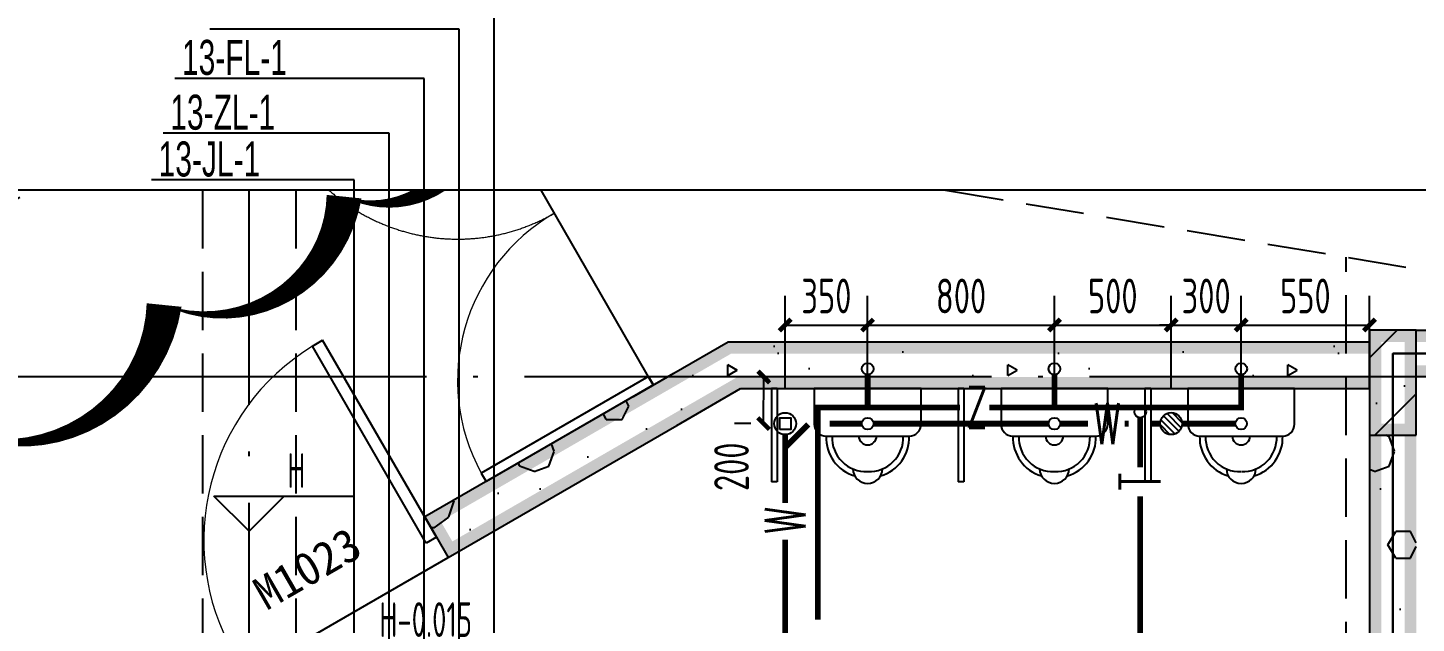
# Model space of a CAD drawing. Extents: x 175123 to 260190, y 15257 to 44959.
# Drawn here: x 235576 to 241524, y 39015 to 41567 of the extents above; entities that cross this region are included whole.
import ezdxf
from ezdxf.enums import TextEntityAlignment as Align
from ezdxf.xclip import XClip

# ---------------------------------------------------------------- set-up
doc = ezdxf.new("R2010")
doc.units = 0
doc.header["$LTSCALE"] = 1000
doc.header["$MEASUREMENT"] = 0
doc.header["$XCLIPFRAME"] = 2
for name, pattern in [('13#结构梁$0$DASH', [0.35, 0.25, -0.1]), ('13#结构梁$0$X-104 13#平面$0$DOTE', [2.42, 2, -0.2, 0.02, -0.2]), ('X-104 13#平面$0$DOTE', [2.42, 2, -0.2, 0.02, -0.2])]:
    doc.linetypes.add(name, pattern=pattern)
for name, color, linetype in [('01-标注_标高', 200, 'Continuous'), ('02-TEXT_门窗', 151, 'Continuous'), ('13#结构梁$0$s-beam', 4, '13#结构梁$0$DASH'), ('13#结构梁$0$X-104 13#平面$0$A_AXIS-轴线', 36, '13#结构梁$0$X-104 13#平面$0$DOTE'), ('AXIS_TEXT', 7, 'Continuous'), ('DIM_中水', 3, 'Continuous'), ('DIM_喷淋', 3, 'Continuous'), ('DIM_废水', 3, 'Continuous'), ('DIM_污水', 3, 'Continuous'), ('DIM_给水', 3, 'Continuous'), ('EQUIP_地漏', 7, 'Continuous'), ('EQUIP_污水', 7, 'Continuous'), ('PIPE-中水', 122, 'Continuous'), ('PIPE-污水', 2, 'Continuous'), ('PIPE-通气', 30, 'Continuous'), ('PUB_WALL', 9, 'Continuous'), ('TEXT_中水', 7, 'Continuous'), ('TEXT_污水', 7, 'Continuous'), ('TEXT_通气', 7, 'Continuous'), ('TWT_DIM', 3, 'Continuous'), ('VPIPE-中水', 122, 'TG_Z'), ('VPIPE-通气', 3, 'Continuous'), ('X-104 13#平面$0$A-C_门', 150, 'Continuous'), ('X-104 13#平面$0$A-I_卫-隔断', 214, 'Continuous'), ('X-104 13#平面$0$A_AXIS-轴线', 36, 'X-104 13#平面$0$DOTE'), ('X-104 13#平面$1$05-填充_天正', 26, 'Continuous'), ('X-104 13#平面$1$A_STR-砌块墙', 121, 'Continuous'), ('X-104 13#平面$1$A_STR-砼柱', 51, 'Continuous'), ('图层1', 7, 'Continuous')]:
    doc.layers.add(name, color=color, linetype=linetype)
doc.layers.add('X-104 13#平面$0$000套内', color=226, linetype='Continuous', lineweight=30, plot=False)
doc.layers.add('X-104 13#平面$0$DIM_MODI', color=6, linetype='Continuous', plot=False)
doc.styles.add('_TCH_DIM', font='ros1.shx', dxfattribs={"bigfont": 'jd.shx'})
doc.styles.add('_TCH_DIM_T3', font='ROS1', dxfattribs={"width": 0.8, "bigfont": 'JD'})
doc.styles.add('_TCH_WINDOW', font='STXIHEI.TTF')
doc.styles.add('_TWT_PIPETEXT', font='SIMPLEX', dxfattribs={"width": 0.8, "height": 3.5, "bigfont": 'HZTXT'})
doc.styles.add('_TWT_SERIAL', font='ros.shx', dxfattribs={"width": 0.8, "height": 3.5, "bigfont": 'jd.shx'})
doc.styles.add('COMPLEX', font='COMPLEX')
doc.styles.add('TG_LINETYPE', font='SIMPLEX', dxfattribs={"width": 0.8, "height": 3, "bigfont": 'HZTXT'})
doc.styles.add('图签信息$0$华文细黑', font='STXIHEI.TTF', dxfattribs={"height": 10})
doc.linetypes.add('TG_Z', pattern='A,2,-0.3,["Z",TG_LINETYPE,S=0.1,R=0,X=-0.23,Y=-0.15],0', length=2.3)
doc.dimstyles.new('_TWT_ARCH&&50', dxfattribs={"dimtxt": 148.75, "dimasz": 50, "dimexe": 125, "dimexo": 150, "dimgap": 50, "dimtad": 1, "dimdec": 0, "dimzin": 0, "dimdsep": 46, "dimtxsty": '_TCH_DIM_T3', "dimblk": 'ARCHTICK', "dimcen": 0.09, "dimclrt": 7, "dimazin": 2, "dimtfac": 1, "dimtdec": 0, "dimtix": 1, "dimtmove": 2, "dimatfit": 3, "dimfxl": 0, "dimtolj": 1, "dimtzin": 0, "dimarcsym": 0})
pattern_1 = [(0, (354, -366), (600, 1200), [0, -1200]), (0, (-348, -528), (600, 1200), [0, -1200]), (0, (42, -540), (600, 1200), [0, -1200]), (0, (468, -186), (600, 1200), [0, -1200]), (0, (-30, -600), (600, 1200), [0, -1200]), (0, (588, 570), (600, 1200), [0, -1200]), (0, (222, 474), (600, 1200), [0, -1200]), (0, (414, 324), (600, 1200), [0, -1200]), (0, (-564, 300), (600, 1200), [0, -1200]), (0, (24, 246), (600, 1200), [0, -1200]), (0, (-204, -60), (600, 1200), [0, -1200]), (0, (-192, -510), (600, 1200), [0, -1200]), (0, (258, -558), (600, 1200), [0, -1200]), (0, (588, -30), (600, 1200), [0, -1200]), (0, (-534, -216), (600, 1200), [0, -1200]), (0, (-432, -12), (600, 1200), [0, -1200]), (0, (36, -96), (600, 1200), [0, -1200]), (0, (-132, -270), (600, 1200), [0, -1200]), (0, (-228, 126), (600, 1200), [0, -1200]), (0, (-78, 576), (600, 1200), [0, -1200]), (0, (-486, -468), (600, 1200), [0, -1200]), (0, (174, 330), (600, 1200), [0, -1200]), (0, (-384, 348), (600, 1200), [0, -1200]), (0, (-480, 504), (600, 1200), [0, -1200]), (130.601294, (514.286, 194.286), (-2999.999967, 3600.000016), [52.683, -22074.222]), (18.43495, (428.57, 217.14), (3000, 1200), [54.21, -7535.256]), (90, (428.6, 165.7), (600, 1200), [51.429, -2348.571]), (161.56505, (480, 148.57), (-3000, 1199.9999), [54.21, -7535.256]), (53.1301, (480, 148.57), (600, 1200), [57.143, -5942.857]), (135, (525.7, -462.86), (-600, 1200), [48.487, -3345.625]), (45, (457.14, -462.86), (600, 1200), [48.487, -3345.625]), (135, (491.43, -497.14), (-600, 1200), [48.487, -3345.625]), (45, (491.43, -497.14), (600, 1200), [48.487, -3345.625]), (116.565, (-51.4, 342.9), (-0.0001, 2400), [63.888, -1277.753]), (180, (-80, 400), (-600, 1200), [68.571, -1131.428]), (63.435, (-177.1, 342.9), (5e-06, 2400), [63.888, -1277.753]), (116.565, (-148.6, 285.7), (-0.0001, 2400), [63.888, -1277.753]), (0, (-148.6, 285.7), (600, 1200), [68.571, -1131.428]), (63.435, (-80, 285.7), (5e-06, 2400), [63.888, -1277.753]), (107.10273, (400, -62.857), (-1799.999931, 6000.00001), [77.723, -32565.805]), (143.97263, (377.14, 11.43), (-11399.999855, 8399.99999), [77.723, -16244.04]), (180, (314.3, 57.1), (-600, 1200), [74.286, -1125.714]), (36.02737, (177.14, 11.43), (11399.999916, 8399.99991), [77.723, -16244.04]), (71.56505, (154.29, -57.14), (1800, 6000), [72.28, -7517.186]), (107.10273, (177.143, -131.43), (-1799.999931, 6000.00001), [77.723, -32565.805]), (143.97263, (240, -177.14), (-11399.999855, 8399.99999), [77.723, -16244.04]), (0, (240, -177.1), (600, 1200), [74.286, -1125.714]), (36.02737, (314.29, -177.14), (11399.999916, 8399.99991), [77.723, -16244.04]), (71.56505, (377.14, -131.43), (1800, 6000), [72.28, -7517.186]), (150.25512, (411.43, 497.14), (-1800, 1199.99999), [46.07, -9628.639]), (90, (371.4, 474.3), (600, 1200), [45.714, -2354.285]), (29.74488, (371.43, 474.29), (1800, 1200), [46.07, -9628.639]), (116.565, (131.4, -354.3), (-0.0001, 2400), [63.888, -1277.753]), (168.69007, (102.86, -297.14), (-5400, 1199.99997), [58.275, -12179.371]), (41.185925, (0, -325.714), (14999.99991, 13199.999885), [60.744, -25451.604]), (90, (0, -382.86), (600, 1200), [57.143, -2342.857]), (138.814074, (45.714, -422.857), (-14999.999733, 13200.000084), [60.744, -25451.604]), (16.699244, (45.714, -422.857), (19799.99985, 5999.999937), [59.659, -24997.075]), (60.945396, (102.86, -405.714), (600, 1199.99999), [58.832, -24650.679]), (109.983106, (-371.43, 148.57), (-3000.00001, 8399.999978), [66.884, -28024.395]), (155.556045, (-394.286, 211.43), (-7800.00003, 3599.999925), [69.046, -28930.263]), (24.443955, (-520, 211.43), (7800.000004, 3599.999983), [69.046, -28930.263]), (70.016893, (-542.857, 148.57), (3000.00001, 8399.99998), [66.884, -28024.395]), (109.983106, (-520, 85.714), (-3000.00001, 8399.999978), [66.884, -28024.395]), (160.01689, (-457.14, 62.86), (-3000, 1199.99995), [66.884, -13978.755]), (19.98311, (-457.14, 62.86), (2999.99998, 1200), [66.884, -13978.755]), (70.016893, (-394.286, 85.714), (3000.00001, 8399.99998), [66.884, -28024.395]), (122.00538, (74.29, 40), (-600.00008, 1199.99994), [53.908, -11266.868]), (18.43495, (-5.71, 68.57), (3000, 1200), [54.21, -7535.256]), (90, (-5.7, 17.14), (600, 1200), [51.429, -2348.571]), (161.56505, (45.71, 0), (-3000, 1199.9999), [54.21, -7535.256]), (54.46232, (45.714, 0), (4199.999994, 5999.99999), [49.156, -20596.423]), (116.565, (-274.3, -251.4), (-0.0001, 2400), [63.888, -1277.753]), (180, (-302.9, -194.3), (-600, 1200), [62.857, -1137.143]), (59.03624, (-400, -251.43), (600, 1199.99999), [66.64, -13927.644]), (120.96376, (-365.71, -308.57), (-600.00008, 1199.99994), [66.64, -13927.644]), (0, (-365.7, -308.6), (600, 1200), [62.857, -1137.143]), (63.435, (-302.9, -308.6), (5e-06, 2400), [63.888, -1277.753])]

# ---------------------------------------------------------------- blocks, each defined once
blk = doc.blocks.new('X-104 13#平面')
at = {"layer": 'PUB_WALL'}
for points in [[(53500, 80600), (53500, 80550), (55600, 80550), (55550, 80600)], [(50319.4, 80415.8), (50551.9, 80550), (50565.3, 80500), (50301.1, 80347.5)], [(53300, 80500), (53300, 80550), (50551.9, 80550), (50565.3, 80500)], [(53500, 80450), (53500, 80400), (55650, 80400), (55650, 80450)], [(50146.2, 80315.8), (50319.4, 80415.8), (50301.1, 80347.5), (50214.5, 80297.5)], [(50332.8, 80192.5), (50605.5, 80350), (50592.1, 80400), (50307.8, 80235.8)], [(53300, 80350), (53300, 80400), (50592.1, 80400), (50605.5, 80350)], [(50146.2, 80315.8), (49252.6, 79799.9), (49320.9, 79781.6), (50214.5, 80297.5)], [(49352.6, 79626.6), (50332.8, 80192.5), (50307.8, 80235.8), (49370.9, 79694.9)], [(53300, 78040), (53350, 78040), (53350, 80150), (53300, 80150)], [(53450, 78040), (53500, 78040), (53500, 80150), (53450, 80150)], [(49252.6, 79799.9), (49352.6, 79626.6), (49370.9, 79694.9), (49320.9, 79781.6)]]:
    blk.add_hatch(color=0, dxfattribs=at).paths.add_polyline_path(points)
at = {"layer": 'X-104 13#平面$1$05-填充_天正'}
h = blk.add_hatch(dxfattribs=at)
h.set_pattern_fill('钢筋混凝土', color=0, scale=100, style=0)
h.set_pattern_definition([(45, (0, 0), (-176.7767, 176.7767), []), (50, (0, 0), (717.2602, -62.752), [75, -825]), (355, (0, 0), (-138.7513, 752.192), [60, -660]), (100.4514, (59.8, -5.2), (578.5094, 689.4395), [63.74, -701.142]), (46.1842, (0, 200), (1067.241, -165.519), [112.5, -1237.5]), (96.6356, (88.9, 186.2), (934.663, 974.118), [95.61, -1051.713]), (351.1842, (0, 200), (934.662, 974.119), [90, -990]), (21, (100, 150), (596.907, -402.619), [75, -825]), (326, (100, 150), (243.3153, 725.15), [60, -660]), (71.4514, (149.74, 116.45), (840.2226, 322.5305), [63.74, -701.142]), (37.5, (0, 0), (12.15986, 332.89385), [0, -652, 0, -670, 0, -662.5]), (7.5, (0, 0), (263.0695, 394.4117), [0, -382, 0, -637, 0, -252.5]), (327.5, (-223, 0), (533.8224, -22.5549), [0, -250, 0, -780, 0, -1035]), (317.5, (-323, 0), (583.1862, 100.105), [0, -325, 0, -518, 0, -735])])
h.paths.add_polyline_path([(53300, 80150), (53500, 80150), (53500, 80600), (53300, 80600)])
h = blk.add_hatch(dxfattribs=at)
h.set_pattern_fill('加气混凝土', color=0, scale=100, style=0)
h.set_pattern_definition(pattern_1)
h.paths.add_polyline_path([(53500, 80600), (53500, 80400), (55650, 80400), (55650, 80533.3), (55600, 80550), (55550, 80600)])
h = blk.add_hatch(dxfattribs=at)
h.set_pattern_fill('加气混凝土', color=0, scale=100, style=0)
h.set_pattern_definition(pattern_1)
h.paths.add_polyline_path([(50266.1, 80308), (50332.8, 80192.5), (50605.5, 80350), (50551.9, 80550), (50319.4, 80415.8), (50301.1, 80347.5)])
h = blk.add_hatch(dxfattribs=at)
h.set_pattern_fill('加气混凝土', color=0, scale=100, style=0)
h.set_pattern_definition(pattern_1)
h.paths.add_polyline_path([(53300, 80350), (53300, 80550), (50551.9, 80550), (50605.5, 80350)])
h = blk.add_hatch(dxfattribs=at)
h.set_pattern_fill('加气混凝土', color=0, scale=100, style=0)
h.set_pattern_definition(pattern_1)
h.paths.add_polyline_path([(50301.1, 80347.5), (50319.4, 80415.8), (50146.2, 80315.8), (50214.5, 80297.5), (50266.1, 80308)])
h = blk.add_hatch(dxfattribs=at)
h.set_pattern_fill('加气混凝土', color=0, scale=100, style=0)
h.set_pattern_definition(pattern_1)
h.paths.add_polyline_path([(50214.5, 80297.5), (50146.2, 80315.8), (49252.6, 79799.9), (49352.6, 79626.6), (50332.8, 80192.5), (50266.1, 80308)])
h = blk.add_hatch(dxfattribs=at)
h.set_pattern_fill('加气混凝土', color=0, scale=100, style=0)
h.set_pattern_definition(pattern_1)
h.paths.add_polyline_path([(53300, 78040), (53500, 78040), (53500, 80150), (53300, 80150)])
at = {"layer": 'X-104 13#平面$1$A_STR-砼柱'}
for points in [[(53500, 80600), (53300, 80600), (53350, 80550), (53450, 80550)], [(53300, 80600), (53300, 80150), (53350, 80200), (53350, 80550)], [(53500, 80150), (53500, 80600), (53450, 80550), (53450, 80200)], [(53300, 80150), (53500, 80150), (53450, 80200), (53350, 80200)]]:
    blk.add_hatch(color=0, dxfattribs=at).paths.add_polyline_path(points)
at = {"color": 0}
for p, q in [((48771.8, 80532.6), (48815.1, 80557.6)), ((49302.6, 79713.2), (48815.1, 80557.6)), ((49259.3, 79688.2), (48771.8, 80532.6)), ((50211.5, 80402.6), (49493.8, 79988.2)), ((50232.8, 80365.8), (49515.1, 79951.4)), ((50232.8, 80365.8), (50211.5, 80402.6)), ((51378.6, 80350), (50921.4, 80350)), ((50921.4, 80350), (50921.4, 80197.6)), ((51378.6, 80197.6), (51378.6, 80350)), ((52178.6, 80350), (51721.4, 80350)), ((51721.4, 80350), (51721.4, 80197.6)), ((52178.6, 80197.6), (52178.6, 80350)), ((52978.6, 80350), (52521.4, 80350)), ((52521.4, 80350), (52521.4, 80197.6)), ((52978.6, 80197.6), (52978.6, 80350)), ((50972.2, 80146.8), (51327.8, 80146.8)), ((51772.2, 80146.8), (52127.8, 80146.8)), ((52572.2, 80146.8), (52927.8, 80146.8)), ((49493.8, 79988.2), (49515.1, 79951.4)), ((49302.6, 79713.2), (49259.3, 79688.2))]:
    blk.add_line(p, q, dxfattribs=at)
blk.add_lwpolyline([(48867.1, 82731.3), (50231.8, 80363)], dxfattribs=at)
for centre, radius, start, end in [((50972.2, 80197.6), 50.8, 180, 270), ((51327.8, 80197.6), 50.8, 270, 0), ((51772.2, 80197.6), 50.8, 180, 270), ((52127.8, 80197.6), 50.8, 270, 0), ((52572.2, 80197.6), 50.8, 180, 270), ((52927.8, 80197.6), 50.8, 270, 0), ((51143.7, 80140.5), 171.6, 177.8789, 253.39312), ((51143.7, 80140.5), 146.2, 177.8789, 272.1211), ((51150, 80146.8), 38.1, 180, 0), ((51156.4, 80140.5), 146.2, 267.8789, 2.1211), ((51156.4, 80140.5), 171.6, 286.60688, 2.1211), ((51943.7, 80140.5), 171.6, 177.8789, 253.39312), ((51943.7, 80140.5), 146.2, 177.8789, 272.1211), ((51950, 80146.8), 38.1, 180, 0), ((51956.4, 80140.5), 146.2, 267.8789, 2.1211), ((51956.4, 80140.5), 171.6, 286.60688, 2.1211), ((52743.7, 80140.5), 171.6, 177.8789, 253.39312), ((52743.7, 80140.5), 146.2, 177.8789, 272.1211), ((52750, 80146.8), 38.1, 180, 0), ((52756.4, 80140.5), 146.2, 267.8789, 2.1211), ((52756.4, 80140.5), 171.6, 286.60688, 2.1211), ((51150, 80007.1), 63.5, 181.07073, 358.92927), ((51950, 80007.1), 63.5, 181.07073, 358.92927), ((52750, 80007.1), 63.5, 181.07073, 358.92927)]:
    blk.add_arc(centre, radius, start, end, dxfattribs=at)
at = {"color": 0, "lineweight": 13}
for centre, major_axis, start_param, end_param in [((49393.4, 81819.6), (586, 586), 2.905437, 4.45059), ((50222.2, 80384.2), (586, 586), 1.308997, 2.854149), ((49281, 79700.7), (-689.4, 689.4), -0.236156, 1.308997)]:
    blk.add_ellipse(centre, major_axis=major_axis, ratio=1, start_param=start_param, end_param=end_param, dxfattribs=at)
at = {"layer": '13#结构梁$0$s-beam', "color": 0}
for p, q in [((49011.6, 82017.5), (57300, 80636.1)), ((48800, 81647.2), (57300, 80230.6)), ((40156.3, 76999.5), (48200, 81557.6)), ((48300, 81499.9), (48300, 77099.9)), ((48700, 81499.9), (48700, 77099.9)), ((53200, 71400), (53200, 80913.9))]:
    blk.add_line(p, q, dxfattribs=at)
at = {"layer": '13#结构梁$0$X-104 13#平面$0$A_AXIS-轴线', "color": 0, "linetype": '13#结构梁$0$X-104 13#平面$0$DOTE'}
for p, q in [((48500, 54999), (48500, 89020.3)), ((60408.4, 80400), (-2925, 80400))]:
    blk.add_line(p, q, dxfattribs=at)
at = {"layer": 'X-104 13#平面$0$000套内', "color": 0}
blk.add_lwpolyline([(4100, 77750), (4100, 68700), (-750, 68700), (-750, 59850), (21950, 59850), (21950, 61450), (58250, 61450), (58250, 71300), (48400, 71300), (48400, 73450), (53400, 73450), (53400, 80500), (58250, 80500), (58250, 81290.1), (53289, 85452.6), (37950, 76613.3), (37950, 72450), (12454.9, 72450), (4447.4, 77750)], close=True, dxfattribs=at)
at = {"layer": 'X-104 13#平面$0$A-C_门', "color": 0}
blk.add_line((48486.6, 79126.6), (49352.6, 79626.6), dxfattribs=at)
at = {"layer": 'X-104 13#平面$0$A-I_卫-隔断', "color": 0}
for p, q in [((50737.5, 80350), (50737.5, 79950)), ((50762.5, 80350), (50737.5, 80350)), ((50762.5, 80350), (50762.5, 79950)), ((51537.5, 80350), (51537.5, 79950)), ((51562.5, 80350), (51537.5, 80350)), ((51562.5, 80350), (51562.5, 79950)), ((52337.5, 80350), (52337.5, 79950)), ((52362.5, 80350), (52337.5, 80350)), ((52362.5, 80350), (52362.5, 79950)), ((50762.5, 79950), (50737.5, 79950)), ((51562.5, 79950), (51537.5, 79950)), ((52362.5, 79950), (52337.5, 79950))]:
    blk.add_line(p, q, dxfattribs=at)
at = {"layer": 'X-104 13#平面$0$A_AXIS-轴线', "color": 0, "linetype": 'X-104 13#平面$0$DOTE'}
for p, q in [((48500, 54999), (48500, 87020.3)), ((60408.4, 80400), (-2925, 80400))]:
    blk.add_line(p, q, dxfattribs=at)
at = {"layer": 'X-104 13#平面$0$DIM_MODI', "color": 0}
blk.add_lwpolyline([(43896.5, 78153.3, 0, 150, 0.5), (44795.8, 78695.3, 0, 150, 0.5), (45352.5, 79030.8, 0, 150, 0.5), (45909.3, 79366.3, 0, 150, 0.5), (46551.6, 79753.4, 0, 150, 0.5), (47236.8, 80166.3, 0, 150, 0.5), (48136.1, 80708.3, 0, 150, 0.5), (48907, 81172.8, 0, 150, 0.5), (49463.7, 81508.3, 0, 150, 0.5), (49977.6, 81818, 0, 150, 0.5), (50662.8, 82230.9, 0, 150, 0.5), (51476.5, 82721.2, 0, 150, 0.5), (52161.7, 83134.2, 0, 150, 0.5), (52846.9, 83547.1, 0, 150, 0.5), (53002.9, 83641.1, 0, 150, 0.5), (53751.2, 83141, 0, 150, 0.5)], format="xyseb", dxfattribs=at)
at = {"layer": 'X-104 13#平面$1$A_STR-砌块墙', "color": 0}
for p, q in [((53500, 80600), (55550, 80600)), ((50319.4, 80415.8), (50551.9, 80550)), ((50551.9, 80550), (53300, 80550)), ((50146.2, 80315.8), (50319.4, 80415.8)), ((50146.2, 80315.8), (49252.6, 79799.9)), ((50332.8, 80192.5), (50605.5, 80350)), ((50605.5, 80350), (53300, 80350)), ((49352.6, 79626.6), (50332.8, 80192.5)), ((53300, 80150), (53300, 78040)), ((49252.6, 79799.9), (49352.6, 79626.6))]:
    blk.add_line(p, q, dxfattribs=at)
at = {"layer": 'X-104 13#平面$1$A_STR-砼柱', "color": 0}
for p, q in [((53500, 80600), (53300, 80600)), ((53300, 80600), (53300, 80150)), ((53500, 80150), (53500, 80600)), ((53300, 80150), (53500, 80150))]:
    blk.add_line(p, q, dxfattribs=at)
at = {"color": 0, "style": '图签信息$0$华文细黑'}
for p in [(72170.3, 105564.8), (72170.3, 43164.8), (72170.3, -19235.2)]:
    blk.add_attdef('200X', text='', height=100, dxfattribs=at).set_placement(p, align=Align.BOTTOM_RIGHT)
at = {"layer": 'AXIS_TEXT', "color": 0, "style": 'COMPLEX', "width": 1.041667}
for p, p2 in [((-400, 156296.3), (0, 156296.3)), ((7800, 156296.3), (8200, 156296.3)), ((12300, 156296.3), (12700, 156296.3)), ((21300, 156296.3), (21700, 156296.3)), ((30300, 156296.3), (30700, 156296.3)), ((39300, 156296.3), (39700, 156296.3)), ((48300, 156296.3), (48700, 156296.3)), ((57300, 156296.3), (57700, 156296.3)), ((-7525, 142576), (-7125, 142576)), ((64743.5, 142576), (65143.5, 142576)), ((-7525, 139476), (-7125, 139476)), ((64743.5, 138976), (65143.5, 138976)), ((-7525, 133576), (-7125, 133576)), ((64743.5, 133576), (65143.5, 133576)), ((-7525, 124576), (-7125, 124576)), ((64743.5, 124576), (65143.5, 124576)), ((-400, 112775), (0, 112775)), ((7800, 112775), (8200, 112775)), ((12300, 112775), (12700, 112775)), ((21300, 112775), (21700, 112775)), ((30300, 112775), (30700, 112775)), ((39300, 112775), (39700, 112775)), ((48300, 112775), (48700, 112775)), ((57300, 112775), (57700, 112775)), ((-400, 89896.3), (0, 89896.3)), ((7800, 89896.3), (8200, 89896.3)), ((12300, 89896.3), (12700, 89896.3)), ((21300, 89896.3), (21700, 89896.3)), ((30300, 89896.3), (30700, 89896.3)), ((39300, 89896.3), (39700, 89896.3)), ((48300, 89896.3), (48700, 89896.3)), ((57300, 89896.3), (57700, 89896.3)), ((-7525, 80176), (-7125, 80176)), ((64743.5, 80176), (65143.5, 80176)), ((-7525, 77076), (-7125, 77076)), ((64743.5, 76576), (65143.5, 76576)), ((-7525, 71176), (-7125, 71176)), ((64743.5, 71176), (65143.5, 71176)), ((-7525, 62176), (-7125, 62176)), ((64743.5, 62176), (65143.5, 62176)), ((-400, 50375), (0, 50375)), ((7800, 50375), (8200, 50375)), ((12300, 50375), (12700, 50375)), ((21300, 50375), (21700, 50375)), ((30300, 50375), (30700, 50375)), ((39300, 50375), (39700, 50375)), ((48300, 50375), (48700, 50375)), ((57300, 50375), (57700, 50375)), ((-400, 27496.3), (0, 27496.3)), ((7800, 27496.3), (8200, 27496.3)), ((12300, 27496.3), (12700, 27496.3)), ((21300, 27496.3), (21700, 27496.3)), ((30300, 27496.3), (30700, 27496.3)), ((39300, 27496.3), (39700, 27496.3)), ((48300, 27496.3), (48700, 27496.3)), ((57300, 27496.3), (57700, 27496.3)), ((-7525, 17776), (-7125, 17776)), ((64743.5, 17776), (65143.5, 17776)), ((-7525, 14676), (-7125, 14676)), ((64743.5, 14176), (65143.5, 14176)), ((-7525, 8776), (-7125, 8776)), ((64743.5, 8776), (65143.5, 8776)), ((-7525, -224), (-7125, -224)), ((64743.5, -224), (65143.5, -224)), ((-400, -12025), (0, -12025)), ((7800, -12025), (8200, -12025)), ((12300, -12025), (12700, -12025)), ((21300, -12025), (21700, -12025)), ((30300, -12025), (30700, -12025)), ((39300, -12025), (39700, -12025)), ((48300, -12025), (48700, -12025)), ((57300, -12025), (57700, -12025))]:
    blk.add_attdef('A', text='', height=448, dxfattribs=at).set_placement(p, p2, align=Align.FIT)
blk = doc.blocks.new('$TwtSys$00000147')
blk.add_circle((0, 0, 0), 1)
blk = doc.blocks.new('$TwtSys$00000141')
for p, q in [((-94, 8), (-10, 92)), ((-94, 8), (-10, 92)), ((-87, -35), (35, 87)), ((-87, -35), (35, 87)), ((-66, -66), (66, 66)), ((-66, -66), (66, 66)), ((-32, -87), (88, 33)), ((-32, -87), (88, 33)), ((11, -92), (92, -11)), ((11, -92), (92, -11))]:
    blk.add_line(p, q)
blk.add_circle((0, 0), 94)
blk.add_circle((0, 0), 94)
blk = doc.blocks.new('_ArchTick')
at = {"color": 0, "linetype": 'ByBlock', "const_width": 0.4}
blk.add_lwpolyline([(-0.5, -0.5), (0.5, 0.5)], dxfattribs=at)
blk = doc.blocks.new('*D364')
at = {"layer": 'Defpoints', "color": 0}
for p in [(239173.7, 40293), (238820, 39870.3), (239173.7, 39870.3)]:
    blk.add_point(p, dxfattribs=at)
at = {"layer": 'TWT_DIM', "color": 0, "lineweight": -2}
for p, q in [((238820, 40020.3), (238820, 40418)), ((239173.7, 40020.3), (239173.7, 40418)), ((238820, 40293), (239173.7, 40293))]:
    blk.add_line(p, q, dxfattribs=at)
at = {"layer": 'TWT_DIM', "color": 0, "lineweight": -2, "xscale": 50, "yscale": 50, "zscale": 50, "rotation": 180}
blk.add_blockref('_ArchTick', (238820, 40293), dxfattribs=at)
at = {"layer": 'TWT_DIM', "color": 0, "lineweight": -2, "xscale": 50, "yscale": 50, "zscale": 50}
blk.add_blockref('_ArchTick', (239173.7, 40293), dxfattribs=at)
at = {"layer": 'TWT_DIM', "color": 7, "insert": (238996.8, 40417.4), "char_height": 148.75, "attachment_point": 5, "style": '_TCH_DIM_T3'}
blk.add_mtext('\\A1;350', dxfattribs=at)
blk = doc.blocks.new('*D365')
at = {"layer": 'Defpoints', "color": 0}
for p in [(239973.7, 40293), (239173.7, 39870.3), (239973.7, 39870.3)]:
    blk.add_point(p, dxfattribs=at)
at = {"layer": 'TWT_DIM', "color": 0, "lineweight": -2}
for p, q in [((239173.7, 40020.3), (239173.7, 40418)), ((239973.7, 40020.3), (239973.7, 40418)), ((239173.7, 40293), (239973.7, 40293))]:
    blk.add_line(p, q, dxfattribs=at)
at = {"layer": 'TWT_DIM', "color": 0, "lineweight": -2, "xscale": 50, "yscale": 50, "zscale": 50, "rotation": 180}
blk.add_blockref('_ArchTick', (239173.7, 40293), dxfattribs=at)
at = {"layer": 'TWT_DIM', "color": 0, "lineweight": -2, "xscale": 50, "yscale": 50, "zscale": 50}
blk.add_blockref('_ArchTick', (239973.7, 40293), dxfattribs=at)
at = {"layer": 'TWT_DIM', "color": 7, "insert": (239573.7, 40417.4), "char_height": 148.75, "attachment_point": 5, "style": '_TCH_DIM_T3'}
blk.add_mtext('\\A1;800', dxfattribs=at)
blk = doc.blocks.new('*D366')
at = {"layer": 'Defpoints', "color": 0}
for p in [(240473.7, 40293), (239973.7, 39870.3), (240473.7, 39870.3)]:
    blk.add_point(p, dxfattribs=at)
at = {"layer": 'TWT_DIM', "color": 0, "lineweight": -2}
for p, q in [((239973.7, 40020.3), (239973.7, 40418)), ((240473.7, 40020.3), (240473.7, 40418)), ((239973.7, 40293), (240473.7, 40293))]:
    blk.add_line(p, q, dxfattribs=at)
at = {"layer": 'TWT_DIM', "color": 0, "lineweight": -2, "xscale": 50, "yscale": 50, "zscale": 50, "rotation": 180}
blk.add_blockref('_ArchTick', (239973.7, 40293), dxfattribs=at)
at = {"layer": 'TWT_DIM', "color": 0, "lineweight": -2, "xscale": 50, "yscale": 50, "zscale": 50}
blk.add_blockref('_ArchTick', (240473.7, 40293), dxfattribs=at)
at = {"layer": 'TWT_DIM', "color": 7, "insert": (240223.7, 40417.4), "char_height": 148.75, "attachment_point": 5, "style": '_TCH_DIM_T3'}
blk.add_mtext('\\A1;500', dxfattribs=at)
blk = doc.blocks.new('*D367')
at = {"layer": 'Defpoints', "color": 0}
for p in [(240773.7, 40293), (240473.7, 39870.3), (240773.7, 39870.3)]:
    blk.add_point(p, dxfattribs=at)
at = {"layer": 'TWT_DIM', "color": 0, "lineweight": -2}
for p, q in [((240473.7, 40020.3), (240473.7, 40418)), ((240773.7, 40020.3), (240773.7, 40418)), ((240473.7, 40293), (240423.7, 40293)), ((240473.7, 40293), (240773.7, 40293)), ((240773.7, 40293), (240823.7, 40293))]:
    blk.add_line(p, q, dxfattribs=at)
at = {"layer": 'TWT_DIM', "color": 0, "lineweight": -2, "xscale": 50, "yscale": 50, "zscale": 50}
blk.add_blockref('_ArchTick', (240473.7, 40293), dxfattribs=at)
at = {"layer": 'TWT_DIM', "color": 0, "lineweight": -2, "xscale": 50, "yscale": 50, "zscale": 50, "rotation": 180}
blk.add_blockref('_ArchTick', (240773.7, 40293), dxfattribs=at)
at = {"layer": 'TWT_DIM', "color": 7, "insert": (240623.7, 40417.4), "char_height": 148.75, "attachment_point": 5, "style": '_TCH_DIM_T3'}
blk.add_mtext('\\A1;300', dxfattribs=at)
blk = doc.blocks.new('*D368')
at = {"layer": 'Defpoints', "color": 0}
for p in [(241323.7, 40293), (240773.7, 39870.3), (241323.7, 39870.3)]:
    blk.add_point(p, dxfattribs=at)
at = {"layer": 'TWT_DIM', "color": 0, "lineweight": -2}
for p, q in [((240773.7, 40020.3), (240773.7, 40418)), ((241323.7, 40020.3), (241323.7, 40418)), ((240773.7, 40293), (241323.7, 40293))]:
    blk.add_line(p, q, dxfattribs=at)
at = {"layer": 'TWT_DIM', "color": 0, "lineweight": -2, "xscale": 50, "yscale": 50, "zscale": 50, "rotation": 180}
blk.add_blockref('_ArchTick', (240773.7, 40293), dxfattribs=at)
at = {"layer": 'TWT_DIM', "color": 0, "lineweight": -2, "xscale": 50, "yscale": 50, "zscale": 50}
blk.add_blockref('_ArchTick', (241323.7, 40293), dxfattribs=at)
at = {"layer": 'TWT_DIM', "color": 7, "insert": (241048.7, 40417.4), "char_height": 148.75, "attachment_point": 5, "style": '_TCH_DIM_T3'}
blk.add_mtext('\\A1;550', dxfattribs=at)
blk = doc.blocks.new('$TwtSys$00000136')
at = {"elevation": 0}
blk.add_lwpolyline([(-51, 45), (51, 45), (51, -49), (-51, -49)], close=True, dxfattribs=at)
blk.add_circle((0, 0, 0), 93.8)
blk = doc.blocks.new('*D381')
at = {"layer": 'Defpoints', "color": 0}
for p in [(238728.3, 40070.2), (238823.4, 40070.2), (238823.3, 39870.2)]:
    blk.add_point(p, dxfattribs=at)
at = {"layer": 'TWT_DIM', "color": 0, "lineweight": -2}
for p, q in [((238673.4, 40070.3), (238603.3, 40070.3)), ((238728.1, 39870.2), (238728.3, 40070.2)), ((238673.3, 39870.3), (238603.1, 39870.3))]:
    blk.add_line(p, q, dxfattribs=at)
at = {"layer": 'TWT_DIM', "color": 0, "lineweight": -2, "xscale": 50, "yscale": 50, "zscale": 50}
for p, rotation in [((238728.3, 40070.2), 89.94952348999901), ((238728.1, 39870.2), 269.949523489999)]:
    blk.add_blockref('_ArchTick', p, dxfattribs=dict(at, rotation=rotation))
at = {"layer": 'TWT_DIM', "color": 7, "insert": (238590.4, 39685.4), "char_height": 148.75, "attachment_point": 5, "rotation": 89.94952, "style": '_TCH_DIM_T3'}
blk.add_mtext('\\A1;200', dxfattribs=at)

msp = doc.modelspace()

# ---------------------------------------------------------------- hatches: boundary and pattern name
at = {"layer": 'PIPE-中水', "linetype": 'Continuous'}
for points in [[(238960.5, 39939.5), (238960.5, 39952), (238948, 39952)], [(238960.5, 39939.5), (238948, 39939.5), (238948, 39952)], [(240773.8, 39939.5), (240786.3, 39939.5), (240786.3, 39927)], [(240773.8, 39939.5), (240773.8, 39927), (240786.3, 39927)]]:
    msp.add_hatch(color=256, dxfattribs=at).paths.add_polyline_path(points)

# ---------------------------------------------------------------- linework, layer by layer
at = {"layer": '01-标注_标高'}
for p, q in [((236523.4, 39409.9), (236373.4, 39559.9)), ((236373.4, 39559.9), (236971, 39559.9)), ((236523.4, 39409.9), (236373.4, 39559.9)), ((236373.4, 39559.9), (236971, 39559.9)), ((236523.4, 39409.9), (236373.4, 39559.9)), ((236373.4, 39559.9), (236971, 39559.9)), ((236523.4, 39409.9), (236673.4, 39559.9)), ((236523.4, 39409.9), (236673.4, 39559.9)), ((236523.4, 39409.9), (236673.4, 39559.9))]:
    msp.add_line(p, q, dxfattribs=at)
at = {"layer": 'DIM_中水'}
for p, q in [((237123.7, 41115.1), (236156.2, 41115.1)), ((237123.7, 36720.3), (237123.7, 41115.1))]:
    msp.add_line(p, q, dxfattribs=at)
at = {"layer": 'DIM_喷淋'}
msp.add_line((237573.7, 36320.3), (237573.7, 41747.3), dxfattribs=at)
at = {"layer": 'DIM_废水'}
for p, q in [((237423.7, 41560.5), (236356.2, 41560.5)), ((237423.7, 36720.3), (237423.7, 41560.5)), ((237273.7, 41350), (236206.2, 41350)), ((237273.7, 36720.3), (237273.7, 41350))]:
    msp.add_line(p, q, dxfattribs=at)
at = {"layer": 'DIM_污水'}
msp.add_line((237573.7, 36720.3), (237573.7, 42001.2), dxfattribs=at)
at = {"layer": 'DIM_给水'}
for p, q in [((236973.7, 40914.6), (236106.2, 40914.6)), ((236973.7, 40914.6), (236106.2, 40914.6)), ((236973.7, 36720.3), (236973.7, 40914.6)), ((236973.7, 36720.3), (236973.7, 40914.6))]:
    msp.add_line(p, q, dxfattribs=at)
at = {"layer": 'PIPE-中水', "linetype": 'Continuous', "ltscale": 0.5, "const_width": 25}
for points in [[(239173.8, 39939.5), (239173.8, 40080)], [(239973.8, 39939.5), (239973.8, 40080)], [(240773.8, 39939.5), (240773.8, 40080)], [(238960.5, 39939.5), (239173.8, 39939.5)], [(238960.5, 39030.1), (238960.5, 39939.5)], [(239173.8, 39939.5), (239569.5, 39939.5)], [(239694.2, 39939.5), (239973.8, 39939.5)], [(239973.8, 39939.5), (240773.8, 39939.5)]]:
    msp.add_lwpolyline(points, dxfattribs=at)
at = {"layer": 'PIPE-污水', "ltscale": 0.5, "const_width": 25}
msp.add_lwpolyline([(238919.3, 39867), (238820, 39767.6)], dxfattribs=at)
at = {"layer": 'PIPE-污水', "linetype": 'Continuous', "ltscale": 0.5, "const_width": 25}
for points in [[(239148.7, 39870.3), (239010.5, 39870.3)], [(239948.7, 39870.3), (239198.7, 39870.3)], [(240117.9, 39870.3), (239998.7, 39870.3)], [(240291.3, 39870.3), (240274.6, 39870.3)], [(240426.7, 39870.3), (240391.3, 39870.3)], [(240748.7, 39870.3), (240520.7, 39870.3)], [(238820, 39823.2), (238820, 39767.6)], [(238820, 39767.6), (238820, 39529.5)], [(238820, 39372.8), (238819.9, 38439.1)]]:
    msp.add_lwpolyline(points, dxfattribs=at)
at = {"layer": 'PIPE-通气', "linetype": 'Continuous', "ltscale": 0.5, "const_width": 25}
for points in [[(240341.3, 39683.2), (240341.3, 39895.4)], [(240341.3, 38691.1), (240341.3, 39558.6)]]:
    msp.add_lwpolyline(points, dxfattribs=at)
at = {"layer": 'VPIPE-中水', "linetype": 'Continuous'}
for centre in [(239173.8, 40105), (239973.8, 40105), (240773.8, 40105)]:
    msp.add_circle(centre, 25, dxfattribs=at)
at = {"layer": 'VPIPE-通气', "linetype": 'Continuous'}
msp.add_circle((240341.3, 39920.4), 25, dxfattribs=at)

# ---------------------------------------------------------------- block references
at = {"layer": 'EQUIP_地漏', "xscale": 0.5, "yscale": 0.5, "zscale": 0.5, "rotation": 270}
msp.add_blockref('$TwtSys$00000141', (240473.7, 39870.3), dxfattribs=at)
at = {"layer": 'EQUIP_污水'}
for name, p, xscale, yscale, zscale, rotation in [('$TwtSys$00000136', (238820, 39870.2), 0.5, 0.5, 0.5, 90), ('$TwtSys$00000147', (239173.7, 39870.3), 25, 25, 25, 180), ('$TwtSys$00000147', (239973.7, 39870.3), 25, 25, 25, 180), ('$TwtSys$00000147', (240773.7, 39870.3), 25, 25, 25, 180)]:
    msp.add_blockref(name, p, dxfattribs=dict(at, xscale=xscale, yscale=yscale, zscale=zscale, rotation=rotation))
at = {"layer": '图层1', "color": 251}
ref = msp.add_blockref('X-104 13#平面', (188023.7, -40329.7), dxfattribs=at)
XClip(ref).set_block_clipping_path([(47300.0000000066, 70599.9999999998), (54100.0000000072, 81199.9999999998)])

# ---------------------------------------------------------------- texts
at = {"layer": '01-标注_标高', "color": 7, "style": '_TCH_DIM', "width": 0.705882}
for s, height, p in [('H', 148.8, (236687.4, 39594.9)), ('H', 148.8, (236687.4, 39594.9)), ('H-0.015', 148.75, (237081.9, 38956.1)), ('H-0.015', 148.75, (237081.9, 38956.1))]:
    msp.add_text(s, height=height, dxfattribs=at).set_placement(p)
at = {"layer": '02-TEXT_门窗', "style": '_TCH_WINDOW'}
msp.add_text('M1023', height=142.71, rotation=29.95337, dxfattribs=at).set_placement((236598.1, 39066.8))
msp.add_text('M1023', height=142.71, rotation=29.95337, dxfattribs=at).set_placement((236598.1, 39066.8))
msp.add_text('M1023', height=142.71, rotation=29.95337, dxfattribs=at).set_placement((236598.1, 39066.8))
at = {"layer": 'DIM_中水', "color": 7, "style": '_TWT_SERIAL', "width": 0.64}
msp.add_text('13-ZL-1', height=150, dxfattribs=at).set_placement((236186.2, 41130.1))
at = {"layer": 'DIM_废水', "color": 7, "style": '_TWT_SERIAL', "width": 0.64}
msp.add_text('13-FL-1', height=150, dxfattribs=at).set_placement((236236.2, 41365))
at = {"layer": 'DIM_给水', "color": 7, "style": '_TWT_SERIAL', "width": 0.64}
msp.add_text('13-JL-1', height=150, dxfattribs=at).set_placement((236136.2, 40929.6))
msp.add_text('13-JL-1', height=150, dxfattribs=at).set_placement((236136.2, 40929.6))
at = {"layer": 'TEXT_中水', "style": '_TWT_PIPETEXT', "width": 0.64}
msp.add_text('Z', height=175, dxfattribs=at).set_placement((239594.5, 39852))
at = {"layer": 'TEXT_污水', "style": '_TWT_PIPETEXT', "width": 0.64}
msp.add_text('W', height=175, dxfattribs=at).set_placement((240142.9, 39782.8))
msp.add_text('W', height=175, rotation=89.99855, dxfattribs=at).set_placement((238907.5, 39397.8))
at = {"layer": 'TEXT_通气', "style": '_TWT_PIPETEXT', "width": 0.64}
msp.add_text('T', height=175, rotation=90, dxfattribs=at).set_placement((240428.8, 39583.6))

# ---------------------------------------------------------------- dimensions: what is measured, and where the dimension line sits
at = {"layer": 'TWT_DIM'}
for p1, p2, text, picture, middle in [((238820, 39870.3), (239173.7, 39870.3), '350', '*D364', (238996.8, 40417.4)), ((239173.7, 39870.3), (239973.7, 39870.3), '800', '*D365', (239573.7, 40417.4)), ((239973.7, 39870.3), (240473.7, 39870.3), '500', '*D366', (240223.7, 40417.4)), ((240473.7, 39870.3), (240773.7, 39870.3), '300', '*D367', (240623.7, 40417.4)), ((240773.7, 39870.3), (241323.7, 39870.3), '550', '*D368', (241048.7, 40417.4))]:
    dim = msp.add_aligned_dim(p1=p1, p2=p2, distance=422.7, text=text, dimstyle='_TWT_ARCH&&50', dxfattribs=at)
    dim.commit()
    dim.dimension.update_dxf_attribs({"geometry": picture, "text_midpoint": middle})
dim = msp.add_linear_dim(base=(238728.3, 40070.2), p1=(238823.3, 39870.2), p2=(238823.4, 40070.2), angle=89.94952, text='200', dimstyle='_TWT_ARCH&&50', dxfattribs=at)
dim.commit()
dim.dimension.update_dxf_attribs({"geometry": '*D381', "text_midpoint": (238590.4, 39685.4), "dimtype": 161})

doc.saveas('drawing.dxf')
